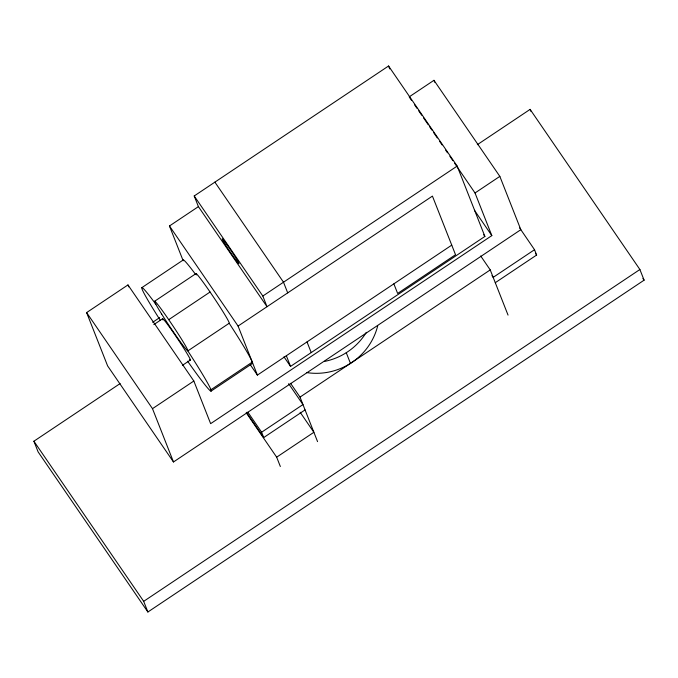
<?xml version="1.0" encoding="UTF-8"?>
<svg xmlns="http://www.w3.org/2000/svg" width="678" height="678" viewBox="0 0 678 678"><rect width="100%" height="100%" fill="white"/><g stroke="black" fill="none" stroke-linecap="round" stroke-linejoin="round"><path stroke-width="1.02" d="M351.89 362.442L353.001 361.679A62.283 60.605 -21.5 0 0 377.705 325.821M194.213 195.967L262.827 296.04L267.022 306.702L198.408 206.629L194.213 195.967L388.562 65.995L457.175 166.076L484.897 236.436L290.54 366.408L283.98 356.831M183.018 260.386L169.466 225.986L198.408 206.629M409.156 96.895L433.962 80.309L499.839 176.382L520.831 229.689L173.483 461.972L107.616 365.9L86.615 312.592L127.964 284.938L193.84 381.019L210.638 423.657L491.821 235.613L475.024 192.976L454.667 163.279M141.812 287.675L183.162 260.021M154.584 301.286L195.942 273.632M152.669 322.296L159.703 317.592M153.813 324.618L162.61 318.736M168.72 319.669L210.07 292.015M477.329 144.685L530.111 109.378L639.896 269.505L644.1 280.167L147.889 612.005L38.104 451.879L33.9 441.217L120.125 383.562M262.827 296.04L457.175 166.076M196.349 274.921A29.883 1.5 56.2 0 1 211.46 294.049A29.883 1.5 56.2 0 1 229.181 323.262L187.831 350.916A62.283 3.127 56.2 0 1 211.205 390.901A62.283 3.127 56.2 0 1 187.611 361.196M451.751 245.131L257.394 375.104L238.08 326.059L432.428 196.095L455.531 254.725L397.639 293.438L393.859 283.845M182.441 365.332L190.365 360.035M173.483 461.972L152.491 408.665L193.84 381.019M475.024 192.976L499.839 176.382M210.926 389.757L252.275 362.103L252.038 361.493A62.283 3.127 56.2 0 0 229.181 323.262M210.968 391.181L252.538 363.383M317.558 441.615L300.023 397.105L490.236 269.903L480.694 255.979M305.066 409.902L263.717 437.556L261.615 432.225L302.964 404.571L288.642 383.68M519.636 227.935L534.527 249.707L493.177 277.361L491.982 275.624M495.279 282.692L536.629 255.038L534.527 249.707M280.345 466.506L276.666 457.175L313.88 432.293L300.159 412.275M147.889 612.005L143.685 601.344L639.896 269.505M351.729 362.552L350.458 363.374A62.283 60.605 -21.5 0 1 306.566 372.578M642.905 278.429L644.1 280.167M535.434 253.301L536.629 255.038M409.749 97.768L411.546 100.386M414.546 104.759L416.936 108.251M418.733 110.87L421.733 115.235M423.53 117.862L428.318 124.845M429.513 126.591L431.911 130.083M433.708 132.71L437.302 137.948M439.691 141.439L442.09 144.931M445.683 150.177L447.48 152.796M449.878 156.287L452.87 160.652M474.456 210.29L491.821 235.613M483.702 234.698L484.897 236.436M214.884 182.136L283.506 282.218L287.701 292.879M290.557 383.307L300.023 397.105M169.466 225.986L238.08 326.059M250.301 364.747L257.394 375.104M247.885 412.207L261.615 432.225M246.411 412.317L263.717 437.556M246.233 412.792L276.666 457.175M86.615 312.592L152.491 408.665M33.9 441.217L143.685 601.344M530.111 109.378L530.874 111.319M433.962 80.309L434.725 82.241M490.236 269.903L508.042 315.101M388.562 65.995L389.714 68.927M346.263 352.721L350.458 363.374M307.015 341.915L311.219 352.577M286.345 355.747L290.54 366.408M127.964 284.938L128.727 286.879M252.258 362.06L252.275 362.103A62.283 3.127 56.2 0 1 252.182 363.493M366.332 332.33A62.283 60.605 -21.5 0 1 324.601 361.416M160.271 320.287A62.283 3.127 56.2 0 1 155.847 304.269M183.196 260.733A62.283 3.127 56.2 0 1 195.349 274.107M163.008 319.931A24.908 1.246 56.2 0 1 177.068 338.008A24.908 1.246 56.2 0 1 189.645 359.611M161.652 314.05A29.883 1.5 56.2 0 0 187.831 350.916A29.883 1.5 56.2 0 0 164.229 313.228A29.883 1.5 56.2 0 0 161.652 314.05M225.571 244.919A14.941 0.746 56.2 0 0 238.876 263.759A14.941 0.746 56.2 0 0 227.401 245.317A14.941 0.746 56.2 0 0 225.571 244.919"/></g></svg>
